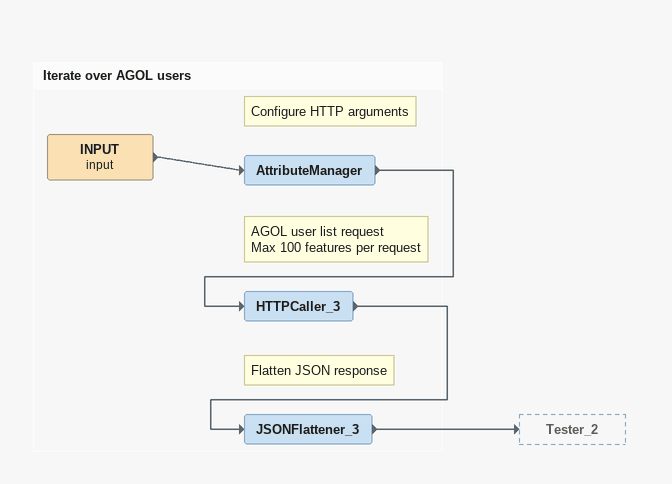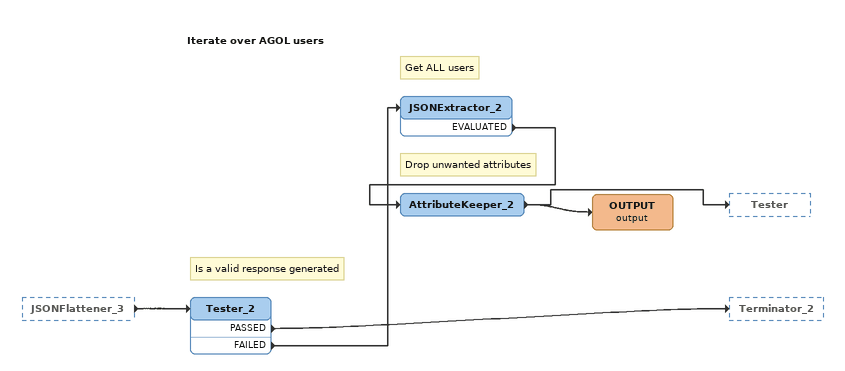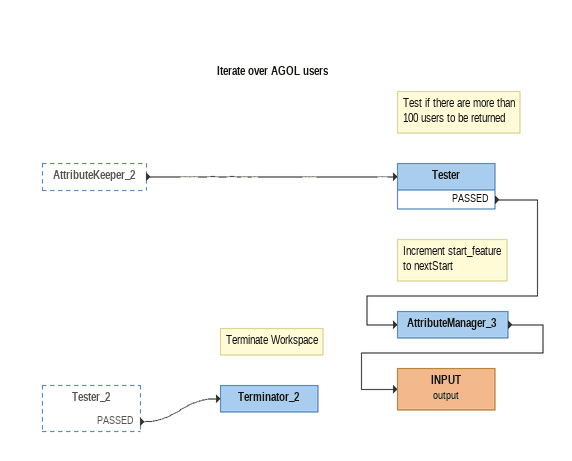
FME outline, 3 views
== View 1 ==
Bookmark: Iterate over AGOL users
INPUT (input)
    -> AttributeManager
Note: Configure HTTP arguments
AttributeManager
    -> HTTPCaller_3
Note: AGOL user list request / Max 100 features per request
HTTPCaller_3
    -> JSONFlattener_3
Note: Flatten JSON response
JSONFlattener_3
    -> Tester_2

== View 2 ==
JSONFlattener_3 [outside]
    -> Tester_2

Bookmark: Iterate over AGOL users
Note: Is a valid response generated
Tester_2
    PASSED -> Terminator_2
    FAILED -> JSONExtractor_2
Note: Get ALL users
JSONExtractor_2
    EVALUATED -> AttributeKeeper_2
Note: Drop unwanted attributes
AttributeKeeper_2
    -> Tester
    -> OUTPUT (output)
OUTPUT (output)

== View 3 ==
AttributeKeeper_2 [outside]
    -> Tester
Tester_2 [outside]
    PASSED -> Terminator_2

Bookmark: Iterate over AGOL users
Note: Test if there are more than / 100 users to be returned
Tester
    PASSED -> AttributeManager_3
Note: Increment start_feature / to nextStart
AttributeManager_3
    -> INPUT (output)
INPUT (output)
Note: Terminate Workspace
Terminator_2
